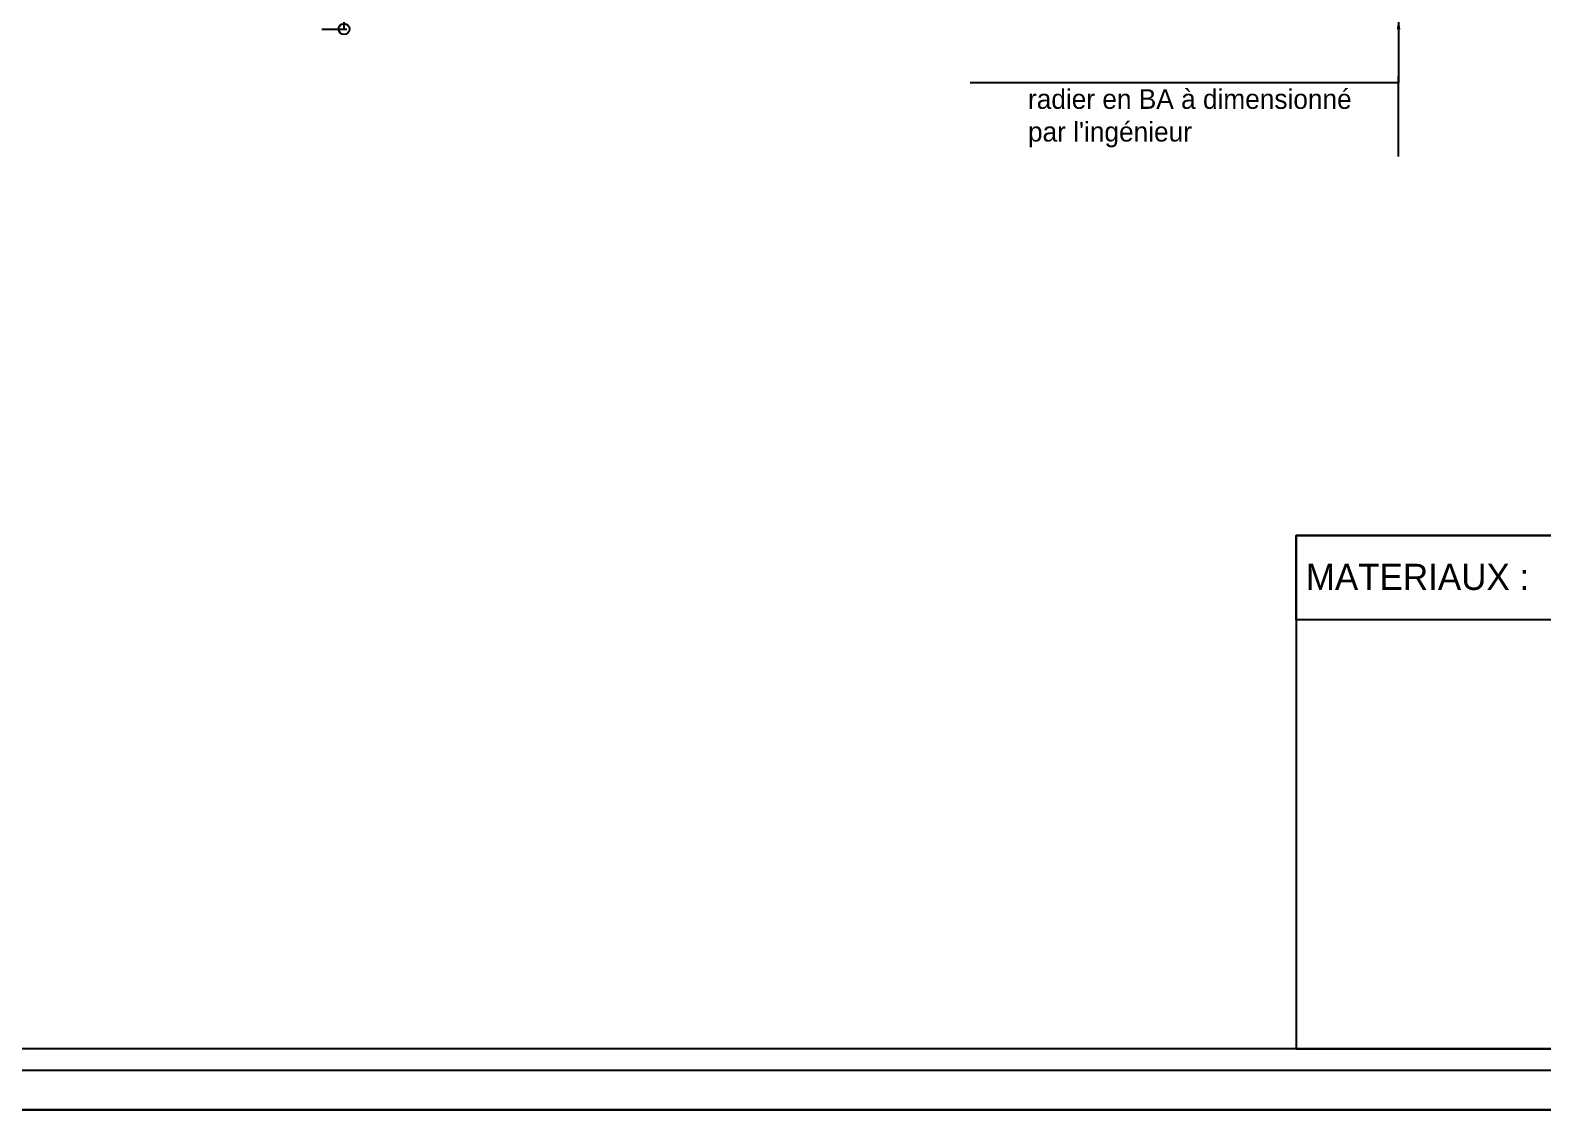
# Model space of a CAD drawing. Header units: millimetres. Extents: x -44462 to 306987, y -116160 to 12874.
# Drawn here: x -8213 to -7519, y -60000 to -59505 of the extents above; entities that cross this region are included whole.
import ezdxf

# ---------------------------------------------------------------- set-up
doc = ezdxf.new("R2010")
doc.units = ezdxf.units.MM
doc.header["$PDMODE"] = 35
doc.header["$PDSIZE"] = 10
for name, color, linetype in [('BLANC', 7, 'Continuous'), ('chassis fen.portes', 1, 'Continuous'), ('D_______TX', 2, 'Continuous'), ('ROUGE', 1, 'Continuous'), ('TEXTE', 1, 'Continuous')]:
    doc.layers.add(name, color=color, linetype=linetype)
doc.styles.add('CENTURY GOTHIC', font='GOTHIC.TTF')
doc.styles.add('Century Gothic Gras', font='GOTHICB.TTF')
doc.dimstyles.new('1-50', dxfattribs={"dimtxt": 8, "dimasz": 5, "dimexe": 1.25, "dimexo": 0.625, "dimtad": 1, "dimdec": 0, "dimtxsty": 'Century Gothic Gras', "dimblk": 'ORIGIN', "dimcen": 5, "dimclrd": 8, "dimclre": 5, "dimclrt": 6, "dimadec": 0, "dimazin": 0, "dimtfac": 1, "dimtdec": 0, "dimtmove": 0, "dimatfit": 3, "dimfxl": 0, "dimarcsym": 0})

# ---------------------------------------------------------------- blocks, each defined once
blk = doc.blocks.new('PETIT CARTOUCHE_HOR')
at = {"color": 1}
blk.add_line((0, 0), (-2090, 0), dxfattribs=at)
at = {"layer": 'chassis fen.portes', "color": 5, "linetype": 'Continuous'}
blk.add_line((-233.46, 28), (-2071.31, 28), dxfattribs=at)
at = {"layer": 'chassis fen.portes', "color": 2, "linetype": 'Continuous'}
blk.add_line((-223.46, 18), (-2081.31, 18), dxfattribs=at)
at = {"layer": 'chassis fen.portes', "color": 1, "linetype": 'Continuous'}
blk.add_line((-2100, 0), (-86.26, 0), dxfattribs=at)
at = {"style": 'CENTURY GOTHIC'}
for tag, p, height in [('DATE', (-210.16, 171.36), 20), ('DOSSIERN°', (-210.16, 111.51), 20), ('COMMENTAIRE', (-210.16, 95.35), 12), ('COMMENTAIRESUITE', (-210.16, 79.7), 12), ('FEUILLEN°', (-221.99, 32.69), 20), ('TOTALFEUILLES', (-181.65, 32.69), 20), ('ÉCH.', (-103.23, 32.69), 12)]:
    blk.add_attdef(tag, p, '', height=height, dxfattribs=at)
blk = doc.blocks.new('_Origin')
at = {"color": 0, "linetype": 'Continuous', "lineweight": -2}
blk.add_line((0, 0), (-1, 0), dxfattribs=at)
blk.add_circle((0, 0), 0.5, dxfattribs=at)
blk = doc.blocks.new('*D526')
at = {"layer": 'Defpoints', "color": 0}
for p in [(-8079.73, -59484.12), (-8079.73, -59504.12), (-8068.91, -59504.12)]:
    blk.add_point(p, dxfattribs=at)
at = {"layer": 'ROUGE', "color": 5, "lineweight": -2}
for p, q in [((-8079.1, -59484.12), (-8067.66, -59484.12)), ((-8079.1, -59504.12), (-8067.66, -59504.12))]:
    blk.add_line(p, q, dxfattribs=at)
at = {"layer": 'ROUGE', "color": 8, "lineweight": -2}
blk.add_line((-8068.91, -59489.12), (-8068.91, -59499.12), dxfattribs=at)
at = {"layer": 'ROUGE', "color": 8, "lineweight": -2, "xscale": 5, "yscale": 5, "zscale": 5}
for p, rotation in [((-8068.91, -59484.12), 90), ((-8068.91, -59504.12), 270)]:
    blk.add_blockref('_Origin', p, dxfattribs=dict(at, rotation=rotation))
at = {"layer": 'ROUGE', "color": 6, "insert": (-8073.73, -59494.12), "char_height": 8, "attachment_point": 5, "rotation": 90, "style": 'Century Gothic Gras'}
blk.add_mtext('20', dxfattribs=at)

msp = doc.modelspace()

# ---------------------------------------------------------------- linework, layer by layer
at = {"layer": 'BLANC', "color": 8}
msp.add_line((-7585, -59562.67), (-7585, -59525.9), dxfattribs=at)
at = {"layer": 'D_______TX', "color": 8, "linetype": 'Continuous'}
for points in [[(-7511.17, -59736.65), (-7632.04, -59736.65), (-7632.04, -59972.19), (-7511.17, -59972.19)], [(-7632.04, -59736.65), (-7050.7, -59736.65), (-7050.7, -59775.36), (-7632.04, -59775.36)]]:
    msp.add_lwpolyline(points, close=True, dxfattribs=at)

# ---------------------------------------------------------------- block references
at = {"color": 1}
msp.add_blockref('PETIT CARTOUCHE_HOR', (-6817.24, -60000.2), dxfattribs=at)

# ---------------------------------------------------------------- texts
at = {"layer": 'TEXTE', "style": 'CENTURY GOTHIC'}
for s, insert, char_height, width, attachment_point in [("radier en BA à dimensionné \\Ppar l'ingénieur", (-7755.05, -59531.74), 9, 193.7115, 1), (' MATERIAUX :                 \\P                    ', (-7632.04, -59765.68), 12, 581.3391, 4)]:
    msp.add_mtext(s, dxfattribs=dict(at, insert=insert, char_height=char_height, width=width, attachment_point=attachment_point))

# ---------------------------------------------------------------- dimensions: what is measured, and where the dimension line sits
at = {"layer": 'ROUGE'}
dim = msp.add_linear_dim(base=(-8068.91, -59504.12), p1=(-8079.73, -59484.12), p2=(-8079.73, -59504.12), angle=90, dimstyle='1-50', dxfattribs=at)
dim.commit()
dim.dimension.update_dxf_attribs({"geometry": '*D526', "text_midpoint": (-8073.73, -59494.12)})

# ---------------------------------------------------------------- leaders
at = {"layer": 'BLANC'}
msp.add_leader([(-7585, -59499.26), (-7585, -59528.86), (-7781.55, -59528.86)], dimstyle='1-50', override={"dimgap": 0.625, "dimtad": 0}, dxfattribs=at)

doc.saveas('drawing.dxf')
